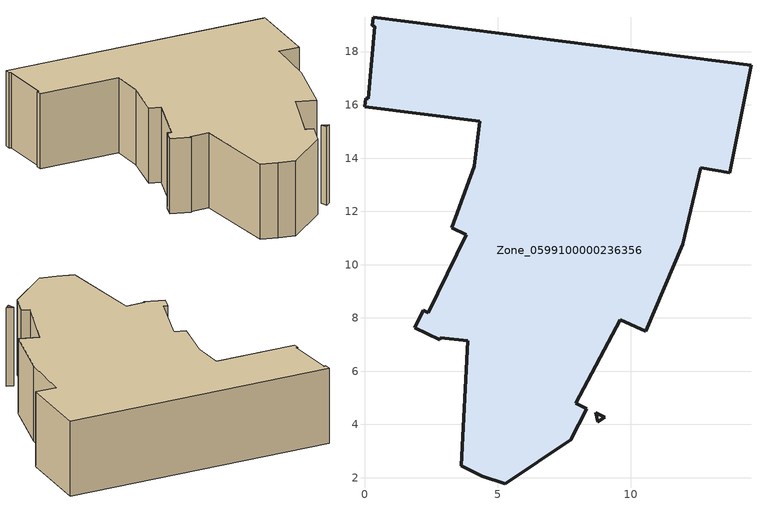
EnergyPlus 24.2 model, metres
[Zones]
Zone_0599100000236356
 floor ground (C_G): 8.68,4.43 9.02,4.27 8.77,4.1 z0; 7.74,3.42 5.28,1.77 4.43,2.06 3.64,2.44 3.88,7.14 2.84,7.25 2.83,7.17 1.88,7.64 2.2,8.29 2.4,8.2 3.82,11.11 3.29,11.38 4.11,13.69 4.32,15.39 0,15.93 0.04,16.24 0.14,16.23 0.39,18.95 0.28,18.96 0.33,19.29 14.51,17.49 13.72,13.46 12.63,13.64 11.95,10.77 10.56,7.5 9.59,7.94 7.94,4.79 8.35,4.59 z0
 wall outside (C_F): 9.02,4.27 8.68,4.43 8.77,4.1 9.02,4.27 z0:4.14; 4.32,15.39 4.11,13.69 3.29,11.38 3.82,11.11 2.4,8.2 2.2,8.29 1.88,7.64 2.83,7.17 2.84,7.25 3.88,7.14 3.64,2.44 4.43,2.06 5.28,1.77 7.74,3.42 8.35,4.59 7.94,4.79 9.59,7.94 10.56,7.5 11.95,10.77 12.63,13.64 13.72,13.46 14.51,17.49 0.33,19.29 0.28,18.96 0.39,18.95 0.14,16.23 0.04,16.24 0,15.93 4.32,15.39 z0:3.97; 5.28,1.77 7.74,3.42 8.35,4.59 7.94,4.79 9.59,7.94 10.56,7.5 11.95,10.77 12.63,13.64 13.72,13.46 14.51,17.49 0.33,19.29 0.28,18.96 0.39,18.95 0.14,16.23 0.04,16.24 0,15.93 4.32,15.39 4.11,13.69 3.29,11.38 3.82,11.11 2.4,8.2 2.2,8.29 1.88,7.64 2.83,7.17 2.84,7.25 3.88,7.14 3.64,2.44 4.43,2.06 z3.97
 roof outside (C_R): 8.77,4.1 9.02,4.27 8.68,4.43 z4.14
[BUILDING]
Pand.0599100000236356: North Axis=0; Terrain=City; Loads Convergence Tolerance Value=0.04; Temperature Convergence Tolerance Value=0.4; Solar Distribution=FullExterior; Maximum Number of Warmup Days=25; Minimum Number of Warmup Days=1
[Site:Location]
Rotterdam.The.Hague.AP_ZH_NLD Design_Conditions: Latitude=51.96; Longitude=4.45; Time Zone=1; Elevation=-4.5
[SITE:GROUNDTEMPERATURE:BUILDINGSURFACE]
18, 18, 18, 18, 18, 18, 18, 18, 18, 18, 18, 18
[MATERIAL] Thermal Absorptance=0.9; Solar Absorptance=0.7; Visible Absorptance=0.7
Name | Roughness | Thickness | Conductivity | Density | Specific Heat
G.D.1965 | MediumSmooth | 0.15 | 1 | 540 | 1210
F.D.1965 | Rough | 0.3 | 0.857143 | 1920 | 840
R.D.1965 | MediumRough | 0.2 | 0.08 | 1500 | 1000
[CONSTRUCTION]
C_G: G.D.1965
C_F: F.D.1965
C_R: R.D.1965
[ZONE]
Zone_0599100000236356: Type=1; Multiplier=1; Ceiling Height=Autocalculate; Volume=Autocalculate; Floor Area=autocalculate; Part of Total Floor Area=Yes
[ZONEINFILTRATION:DESIGNFLOWRATE]
Infil_Zone_0599100000236356: Zone or ZoneList or Space or SpaceList=Zone_0599100000236356; Schedule=AlwaysOn; Design Flow Rate Calculation Method=Flow/Area; Flow Rate per Floor Area=0.0042; Constant Term Coefficient=1; Temperature Term Coefficient=0; Velocity Term Coefficient=0; Velocity Squared Term Coefficient=0
[HVACTEMPLATE:ZONE:IDEALLOADSAIRSYSTEM]
Zone_0599100000236356: Maximum Heating Supply Air Temperature=50; Minimum Cooling Supply Air Temperature=13; Maximum Heating Supply Air Humidity Ratio=0.0156; Minimum Cooling Supply Air Humidity Ratio=0.0077; Heating Limit=NoLimit; Cooling Limit=NoLimit; Dehumidification Control Type=ConstantSensibleHeatRatio; Cooling Sensible Heat Ratio=0.7; Dehumidification Setpoint=60; Humidification Control Type=None; Humidification Setpoint=30; Outdoor Air Method=None; Outdoor Air Flow Rate per Person=0.00944; Outdoor Air Flow Rate per Zone Floor Area=0; Outdoor Air Flow Rate per Zone=0; Demand Controlled Ventilation Type=None; Outdoor Air Economizer Type=NoEconomizer; Heat Recovery Type=None; Sensible Heat Recovery Effectiveness=0.7; Latent Heat Recovery Effectiveness=0.65
[ZONECONTROL:THERMOSTAT]
ThermostatControl_Zone_0599100000236356: Zone or ZoneList=Zone_0599100000236356; Control Type Schedule=DualSetpointControlType; Control 1=Thermostat_Zone_0599100000236356; Temperature Difference Between Cutout And Setpoint=0
[THERMOSTATSETPOINT:DUALSETPOINT]
Thermostat_Zone_0599100000236356: Heating Setpoint Temperature Schedule=HeatingSetpoint_Zone_0599100000236356; Cooling Setpoint Temperature Schedule=CoolingSetpoint_Zone_0599100000236356
[SCHEDULE:COMPACT]
HeatingSetpoint_Zone_0599100000236356: Through: 12/31, For: AllDays, Until: 24:00, 21
CoolingSetpoint_Zone_0599100000236356: Through: 12/31, For: AllDays, Until: 24:00, 24
DualSetpointControlType: Through: 12/31, For: AllDays, Until: 24:00, 4
AlwaysOn: Through: 12/31, For: AllDays, Until: 24:00, 1
